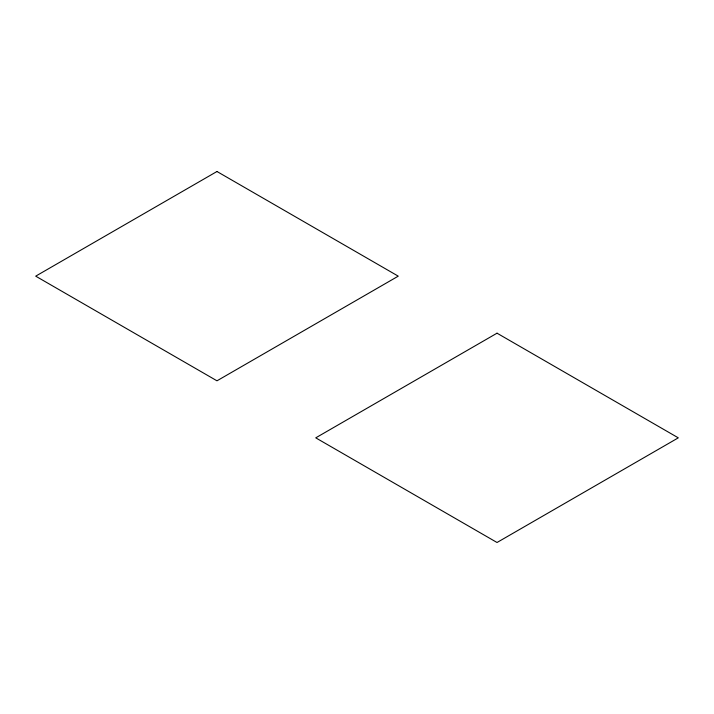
<?xml version="1.0" encoding="UTF-8"?>
<svg xmlns="http://www.w3.org/2000/svg" width="714" height="714" viewBox="0 0 714 714"><rect width="100%" height="100%" fill="white"/><g stroke="black" fill="none" stroke-linecap="round" stroke-linejoin="round"><path stroke-width="1.07" d="M216.976 171.503L35.7 276.157L216.976 380.812L398.251 276.157L216.976 171.503M497.024 333.188L315.749 437.843L497.024 542.497L678.3 437.843L497.024 333.188"/></g></svg>
